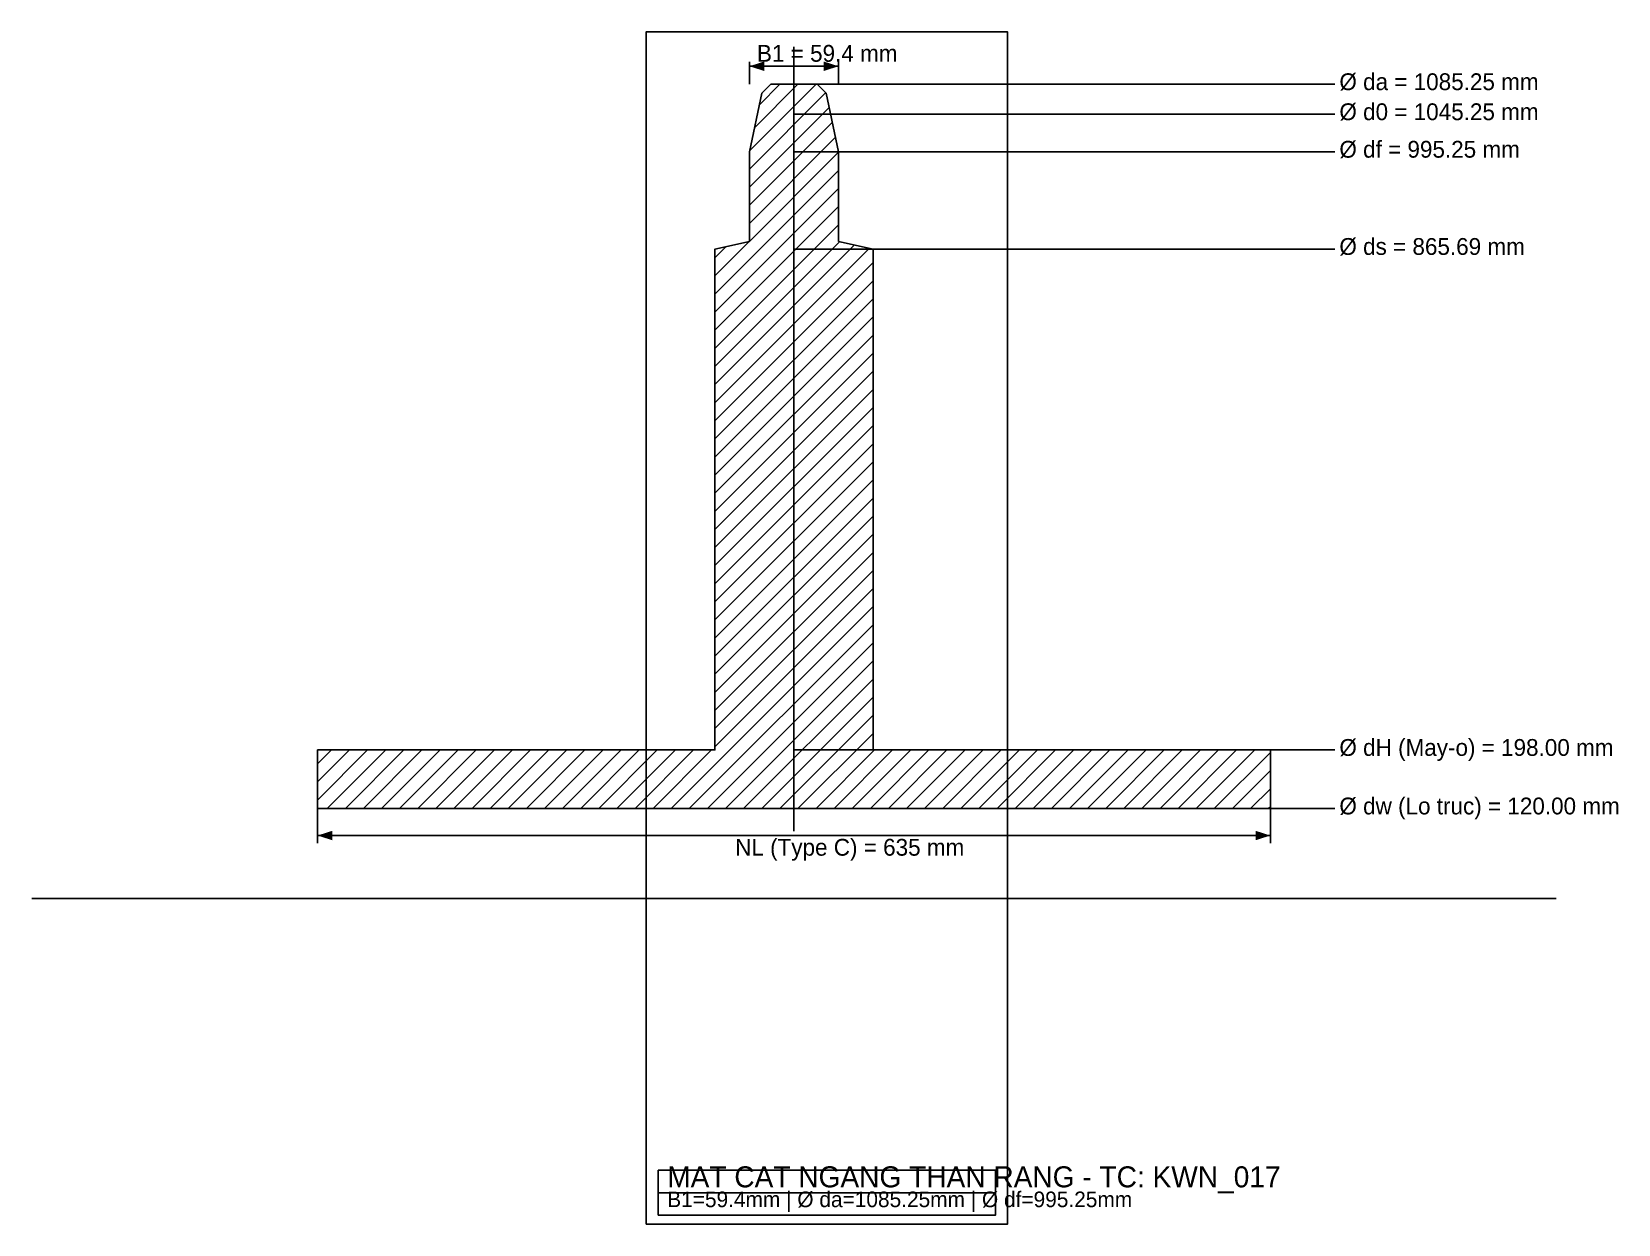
# Model space of a CAD drawing. Extents: x -508 to 549, y -217 to 578.
import ezdxf

# ---------------------------------------------------------------- set-up
doc = ezdxf.new("R2010")
doc.units = 0
for name, color, linetype in [('CENTER_LINES', 1, 'CONTINUOUS'), ('DRAWING_BORDER', 7, 'CONTINUOUS'), ('SECTION_CONTOUR', 7, 'CONTINUOUS'), ('SECTION_DIMS', 2, 'CONTINUOUS'), ('SECTION_HATCH', 8, 'CONTINUOUS'), ('SECTION_REFS', 4, 'CONTINUOUS'), ('TITLE_BLOCK', 7, 'CONTINUOUS')]:
    doc.layers.add(name, color=color, linetype=linetype)

msp = doc.modelspace()

# ---------------------------------------------------------------- linework, layer by layer
at = {"layer": 'CENTER_LINES'}
for p, q in [((0, 45), (0, 567.625)), ((-508, 0), (508, 0))]:
    msp.add_line(p, q, dxfattribs=at)
at = {"layer": 'DRAWING_BORDER'}
msp.add_lwpolyline([(-98.46, -217.05), (142.22, -217.05), (142.22, 577.625), (-98.46, 577.625)], close=True, dxfattribs=at)
at = {"layer": 'SECTION_CONTOUR'}
msp.add_lwpolyline([(-317.5, 60), (-317.5, 99), (-52.7, 99), (-52.7, 432.843), (-29.7, 437.843), (-29.7, 497.625), (-21.384, 536.685), (-15.444, 542.625), (15.444, 542.625), (21.384, 536.685), (29.7, 497.625), (29.7, 437.843), (52.7, 432.843), (52.7, 99), (317.5, 99), (317.5, 60)], close=True, dxfattribs=at)
at = {"layer": 'SECTION_DIMS'}
for p, q in [((-29.7, 542.625), (-29.7, 557.625)), ((-29.7, 554.625), (29.7, 554.625)), ((29.7, 542.625), (29.7, 557.625)), ((-317.5, 60), (-317.5, 37)), ((317.5, 60), (317.5, 37)), ((-317.5, 42), (317.5, 42))]:
    msp.add_line(p, q, dxfattribs=at)
for points in [[(-29.7, 554.625), (-19.844, 557.779), (-19.844, 551.471)], [(29.7, 554.625), (19.844, 551.471), (19.844, 557.779)], [(-317.5, 42), (-307.644, 45.154), (-307.644, 38.846)], [(317.5, 42), (307.644, 38.846), (307.644, 45.154)]]:
    msp.add_solid(points, dxfattribs=at)
at = {"layer": 'SECTION_HATCH'}
for p, q in [((-29.543, 498.362), (14.72, 542.625)), ((-26.279, 513.691), (2.654, 542.625)), ((-23.016, 529.021), (-9.411, 542.625)), ((-29.7, 486.139), (21.115, 536.954)), ((-29.7, 474.074), (23.407, 527.181)), ((-29.7, 462.008), (25.525, 517.234)), ((-29.7, 449.943), (27.643, 507.286)), ((-29.7, 437.877), (29.7, 497.277)), ((-52.7, 402.811), (29.7, 485.211)), ((-52.7, 390.746), (29.7, 473.146)), ((-52.7, 378.68), (29.7, 461.08)), ((-52.7, 366.614), (29.7, 449.014)), ((-52.7, 414.877), (-29.744, 437.833)), ((-52.7, 354.549), (30.434, 437.683)), ((-52.7, 342.483), (40.345, 435.529)), ((-52.7, 426.943), (-45.161, 434.482)), ((-52.7, 330.418), (50.256, 433.374)), ((-52.7, 318.352), (52.7, 423.752)), ((-52.7, 306.286), (52.7, 411.686)), ((-52.7, 294.221), (52.7, 399.621)), ((-52.7, 282.155), (52.7, 387.555)), ((-52.7, 270.089), (52.7, 375.489)), ((-52.7, 258.024), (52.7, 363.424)), ((-52.7, 245.958), (52.7, 351.358)), ((-52.7, 233.893), (52.7, 339.293)), ((-52.7, 221.827), (52.7, 327.227)), ((-52.7, 209.761), (52.7, 315.161)), ((-52.7, 197.696), (52.7, 303.096)), ((-52.7, 185.63), (52.7, 291.03)), ((-52.7, 173.564), (52.7, 278.964)), ((-52.7, 161.499), (52.7, 266.899)), ((-52.7, 149.433), (52.7, 254.833)), ((-52.7, 137.367), (52.7, 242.767)), ((-52.7, 125.302), (52.7, 230.702)), ((-52.7, 113.236), (52.7, 218.636)), ((-52.7, 101.171), (52.7, 206.571)), ((-81.805, 60), (52.7, 194.505)), ((-69.739, 60), (52.7, 182.439)), ((-57.674, 60), (52.7, 170.374)), ((-45.608, 60), (52.7, 158.308)), ((-33.542, 60), (52.7, 146.242)), ((-21.477, 60), (52.7, 134.177)), ((-9.411, 60), (52.7, 122.111)), ((2.654, 60), (52.7, 110.046)), ((-317.5, 89.749), (-308.249, 99)), ((-317.5, 77.683), (-296.183, 99)), ((-317.5, 65.618), (-284.118, 99)), ((-311.052, 60), (-272.052, 99)), ((-298.986, 60), (-259.986, 99)), ((-286.921, 60), (-247.921, 99)), ((-274.855, 60), (-235.855, 99)), ((-262.789, 60), (-223.789, 99)), ((-250.724, 60), (-211.724, 99)), ((-238.658, 60), (-199.658, 99)), ((-226.593, 60), (-187.593, 99)), ((-214.527, 60), (-175.527, 99)), ((-202.461, 60), (-163.461, 99)), ((-190.396, 60), (-151.396, 99)), ((-178.33, 60), (-139.33, 99)), ((-166.264, 60), (-127.264, 99)), ((-154.199, 60), (-115.199, 99)), ((-142.133, 60), (-103.133, 99)), ((-130.067, 60), (-91.067, 99)), ((-118.002, 60), (-79.002, 99)), ((-105.936, 60), (-66.936, 99)), ((-93.871, 60), (-54.871, 99)), ((14.72, 60), (53.72, 99)), ((26.786, 60), (65.786, 99)), ((38.851, 60), (77.851, 99)), ((50.917, 60), (89.917, 99)), ((62.983, 60), (101.983, 99)), ((75.048, 60), (114.048, 99)), ((87.114, 60), (126.114, 99)), ((99.179, 60), (138.179, 99)), ((111.245, 60), (150.245, 99)), ((123.311, 60), (162.311, 99)), ((135.376, 60), (174.376, 99)), ((147.442, 60), (186.442, 99)), ((159.508, 60), (198.508, 99)), ((171.573, 60), (210.573, 99)), ((183.639, 60), (222.639, 99)), ((195.705, 60), (234.705, 99)), ((207.77, 60), (246.77, 99)), ((219.836, 60), (258.836, 99)), ((231.901, 60), (270.901, 99)), ((243.967, 60), (282.967, 99)), ((256.033, 60), (295.033, 99)), ((268.098, 60), (307.098, 99)), ((280.164, 60), (317.5, 97.336)), ((292.23, 60), (317.5, 85.27)), ((304.295, 60), (317.5, 73.205)), ((316.361, 60), (317.5, 61.139))]:
    msp.add_line(p, q, dxfattribs=at)
at = {"layer": 'SECTION_REFS'}
for p, q in [((0, 542.625), (360.5, 542.625)), ((0, 522.625), (360.5, 522.625)), ((0, 497.625), (360.5, 497.625)), ((0, 432.843), (360.5, 432.843)), ((0, 99), (360.5, 99)), ((0, 60), (360.5, 60))]:
    msp.add_line(p, q, dxfattribs=at)
at = {"layer": 'TITLE_BLOCK'}
msp.add_line((-90.46, -196.05), (134.22, -196.05), dxfattribs=at)
msp.add_lwpolyline([(-90.46, -211.05), (134.22, -211.05), (134.22, -181.05), (-90.46, -181.05)], close=True, dxfattribs=at)

# ---------------------------------------------------------------- texts
at = {"layer": 'SECTION_DIMS'}
for s, p in [('B1 = 59.4 mm', (-24.64, 557.625)), ('%%c da = 1085.25 mm', (363.5, 538.705)), ('%%c d0 = 1045.25 mm', (363.5, 518.705)), ('%%c df = 995.25 mm', (363.5, 493.705)), ('%%c ds = 865.69 mm', (363.5, 428.923)), ('%%c dH (May-o) = 198.00 mm', (363.5, 95.08)), ('%%c dw (Lo truc) = 120.00 mm', (363.5, 56.08)), ('NL (Type C) = 635 mm', (-39.2, 28.56))]:
    msp.add_text(s, height=11.2, dxfattribs=at).set_placement(p)
at = {"layer": 'TITLE_BLOCK'}
for s, height, p in [('MAT CAT NGANG THAN RANG - TC: KWN_017', 14, (-84.46, -192.45)), ('B1=59.4mm | %%c da=1085.25mm | %%c df=995.25mm', 10.4, (-84.46, -205.65))]:
    msp.add_text(s, height=height, dxfattribs=at).set_placement(p)

doc.saveas('drawing.dxf')
